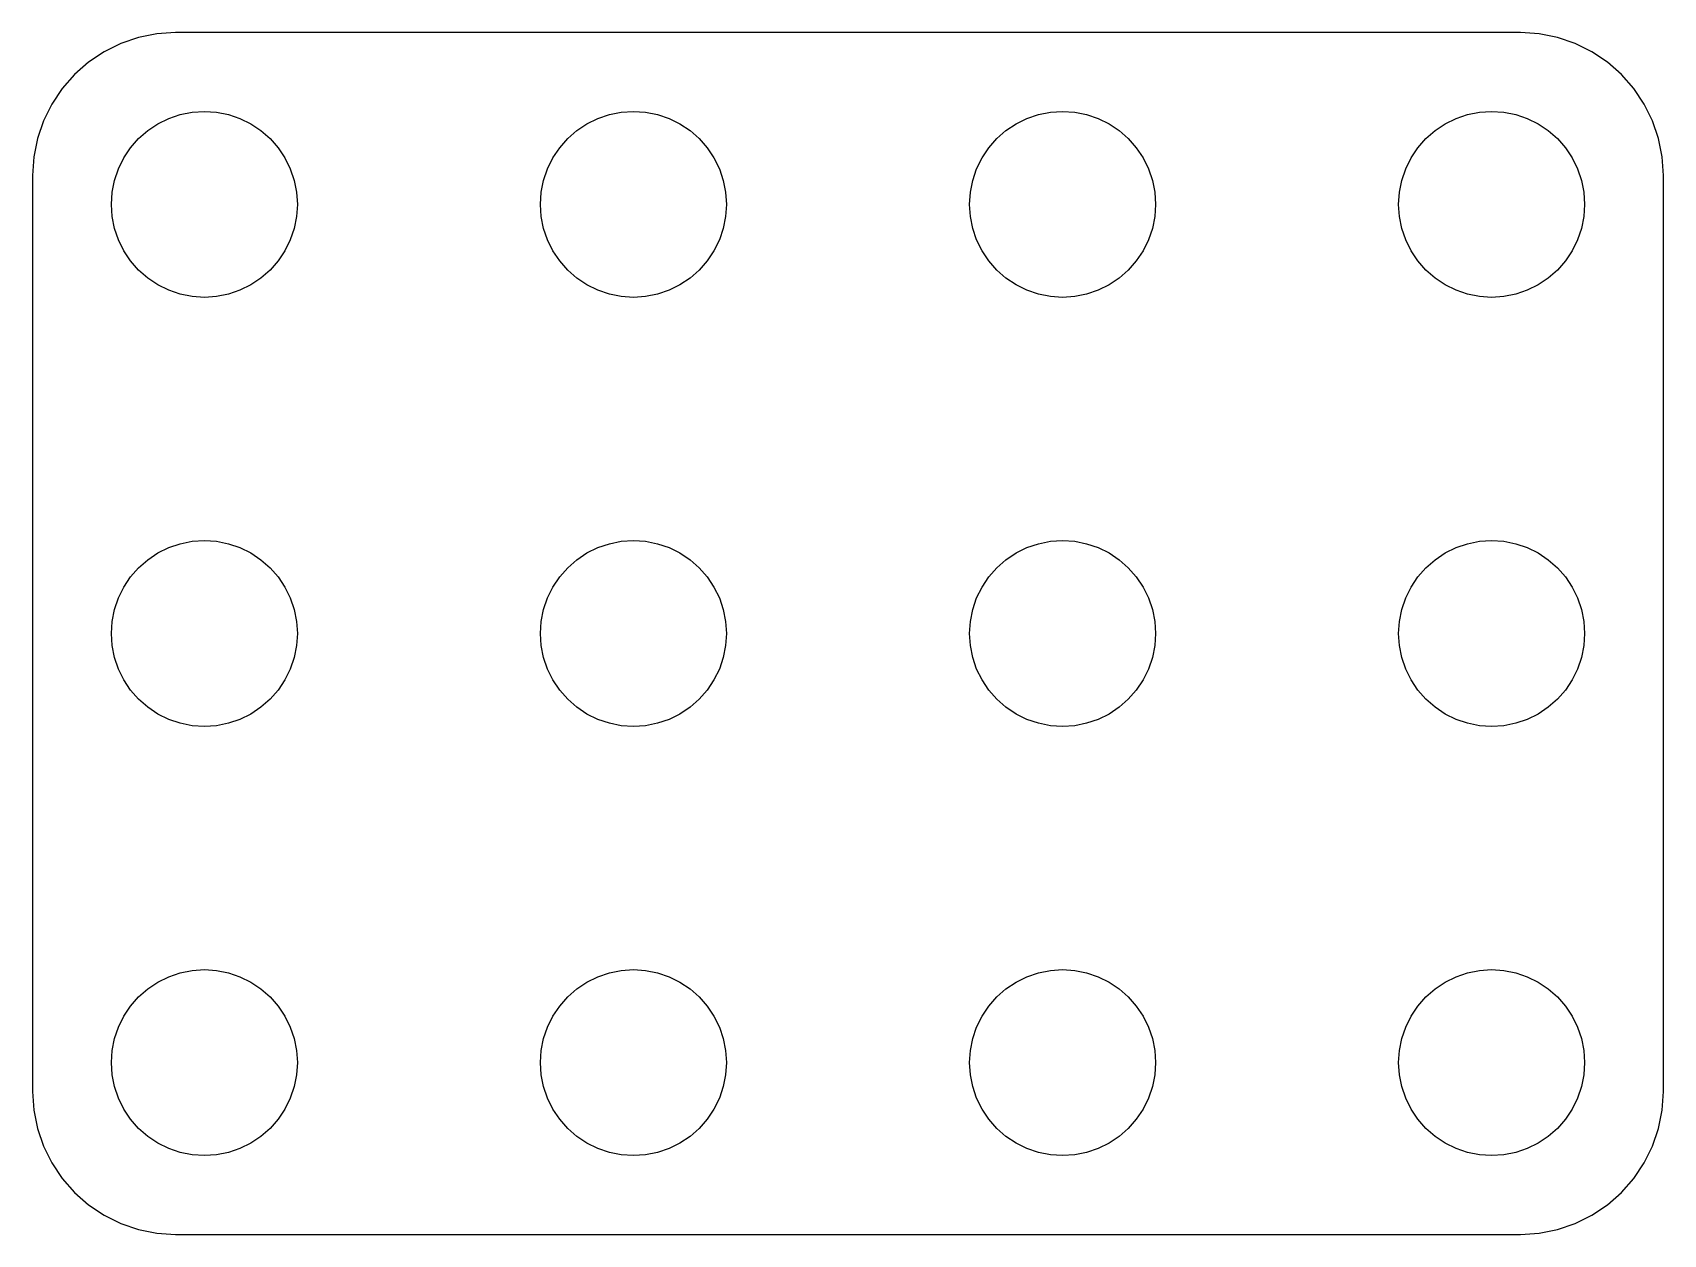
# Model space of a CAD drawing. Header units: metres. Extents: x -28.5 to 28.5, y -21 to 21.
import ezdxf

# ---------------------------------------------------------------- set-up
doc = ezdxf.new("R2010")
doc.units = ezdxf.units.M

msp = doc.modelspace()

# ---------------------------------------------------------------- linework, layer by layer
for p, q in [((-25.4184, 20.6244), (-26.005, 20.3351)), ((-24.7991, 20.8346), (-25.4184, 20.6244)), ((-24.1576, 20.9622), (-24.7991, 20.8346)), ((-23.505, 21.005), (-24.1576, 20.9622)), ((23.505, 21.005), (-23.505, 21.005)), ((24.1576, 20.9622), (23.505, 21.005)), ((24.7991, 20.8346), (24.1576, 20.9622)), ((25.4184, 20.6244), (24.7991, 20.8346)), ((26.005, 20.3351), (25.4184, 20.6244)), ((-26.5488, 19.9718), (-27.0405, 19.5405)), ((-26.005, 20.3351), (-26.5488, 19.9718)), ((26.5488, 19.9718), (26.005, 20.3351)), ((27.0405, 19.5405), (26.5488, 19.9718)), ((-27.0405, 19.5405), (-27.4718, 19.0488)), ((27.4718, 19.0488), (27.0405, 19.5405)), ((-27.4718, 19.0488), (-27.8351, 18.505)), ((27.8351, 18.505), (27.4718, 19.0488)), ((-27.8351, 18.505), (-28.1244, 17.9184)), ((-22.9242, 18.2222), (-22.5, 18.25)), ((-22.5, 18.25), (-22.0758, 18.2222)), ((-7.92421, 18.2222), (-7.5, 18.25)), ((-7.5, 18.25), (-7.07578, 18.2222)), ((7.07578, 18.2222), (7.5, 18.25)), ((7.5, 18.25), (7.92421, 18.2222)), ((22.0758, 18.2222), (22.5, 18.25)), ((22.5, 18.25), (22.9242, 18.2222)), ((28.1244, 17.9184), (27.8351, 18.505)), ((-28.1244, 17.9184), (-28.3346, 17.2991)), ((-24.4785, 17.5784), (-24.125, 17.8146)), ((-24.125, 17.8146), (-23.7437, 18.0026)), ((-23.7437, 18.0026), (-23.3412, 18.1393)), ((-23.3412, 18.1393), (-22.9242, 18.2222)), ((-22.0758, 18.2222), (-21.6588, 18.1393)), ((-21.6588, 18.1393), (-21.2563, 18.0026)), ((-21.2563, 18.0026), (-20.875, 17.8146)), ((-20.875, 17.8146), (-20.5215, 17.5784)), ((-9.47847, 17.5784), (-9.125, 17.8146)), ((-9.125, 17.8146), (-8.74371, 18.0026)), ((-8.74371, 18.0026), (-8.34116, 18.1393)), ((-8.34116, 18.1393), (-7.92421, 18.2222)), ((-7.07578, 18.2222), (-6.65883, 18.1393)), ((-6.65883, 18.1393), (-6.25627, 18.0026)), ((-6.25627, 18.0026), (-5.875, 17.8146)), ((-5.875, 17.8146), (-5.52151, 17.5784)), ((5.52151, 17.5784), (5.875, 17.8146)), ((5.875, 17.8146), (6.25627, 18.0026)), ((6.25627, 18.0026), (6.65883, 18.1393)), ((6.65883, 18.1393), (7.07578, 18.2222)), ((7.92421, 18.2222), (8.34116, 18.1393)), ((8.34116, 18.1393), (8.74371, 18.0026)), ((8.74371, 18.0026), (9.125, 17.8146)), ((9.125, 17.8146), (9.47847, 17.5784)), ((20.5215, 17.5784), (20.875, 17.8146)), ((20.875, 17.8146), (21.2563, 18.0026)), ((21.2563, 18.0026), (21.6588, 18.1393)), ((21.6588, 18.1393), (22.0758, 18.2222)), ((22.9242, 18.2222), (23.3412, 18.1393)), ((23.3412, 18.1393), (23.7437, 18.0026)), ((23.7437, 18.0026), (24.125, 17.8146)), ((24.125, 17.8146), (24.4785, 17.5784)), ((28.3346, 17.2991), (28.1244, 17.9184)), ((-28.3346, 17.2991), (-28.4622, 16.6576)), ((-25.0784, 16.9785), (-24.7981, 17.2981)), ((-24.7981, 17.2981), (-24.4785, 17.5784)), ((-20.5215, 17.5784), (-20.2019, 17.2981)), ((-20.2019, 17.2981), (-19.9216, 16.9785)), ((-10.0784, 16.9785), (-9.7981, 17.2981)), ((-9.7981, 17.2981), (-9.47847, 17.5784)), ((-5.52151, 17.5784), (-5.20189, 17.2981)), ((-5.20189, 17.2981), (-4.9216, 16.9785)), ((4.9216, 16.9785), (5.20189, 17.2981)), ((5.20189, 17.2981), (5.52151, 17.5784)), ((9.47847, 17.5784), (9.7981, 17.2981)), ((9.7981, 17.2981), (10.0784, 16.9785)), ((19.9216, 16.9785), (20.2019, 17.2981)), ((20.2019, 17.2981), (20.5215, 17.5784)), ((24.4785, 17.5784), (24.7981, 17.2981)), ((24.7981, 17.2981), (25.0784, 16.9785)), ((28.4622, 16.6576), (28.3346, 17.2991)), ((-28.4622, 16.6576), (-28.505, 16.005)), ((-25.5026, 16.2437), (-25.3146, 16.625)), ((-25.3146, 16.625), (-25.0784, 16.9785)), ((-19.9216, 16.9785), (-19.6854, 16.625)), ((-19.6854, 16.625), (-19.4974, 16.2437)), ((-10.5026, 16.2437), (-10.3146, 16.625)), ((-10.3146, 16.625), (-10.0784, 16.9785)), ((-4.9216, 16.9785), (-4.68541, 16.625)), ((-4.68541, 16.625), (-4.49739, 16.2437)), ((4.49739, 16.2437), (4.68541, 16.625)), ((4.68541, 16.625), (4.9216, 16.9785)), ((10.0784, 16.9785), (10.3146, 16.625)), ((10.3146, 16.625), (10.5026, 16.2437)), ((19.4974, 16.2437), (19.6854, 16.625)), ((19.6854, 16.625), (19.9216, 16.9785)), ((25.0784, 16.9785), (25.3146, 16.625)), ((25.3146, 16.625), (25.5026, 16.2437)), ((28.505, 16.005), (28.4622, 16.6576)), ((-28.505, 16.005), (-28.505, -16.005)), ((-25.6393, 15.8412), (-25.5026, 16.2437)), ((-19.4974, 16.2437), (-19.3607, 15.8412)), ((-10.6393, 15.8412), (-10.5026, 16.2437)), ((-4.49739, 16.2437), (-4.36073, 15.8412)), ((4.36073, 15.8412), (4.49739, 16.2437)), ((10.5026, 16.2437), (10.6393, 15.8412)), ((19.3607, 15.8412), (19.4974, 16.2437)), ((25.5026, 16.2437), (25.6393, 15.8412)), ((28.505, -16.005), (28.505, 16.005)), ((-25.75, 15), (-25.7222, 15.4242)), ((-25.7222, 15.4242), (-25.6393, 15.8412)), ((-19.3607, 15.8412), (-19.2778, 15.4242)), ((-19.2778, 15.4242), (-19.25, 15)), ((-10.75, 15), (-10.7222, 15.4242)), ((-10.7222, 15.4242), (-10.6393, 15.8412)), ((-4.36073, 15.8412), (-4.2778, 15.4242)), ((-4.2778, 15.4242), (-4.25, 15)), ((4.25, 15), (4.2778, 15.4242)), ((4.2778, 15.4242), (4.36073, 15.8412)), ((10.6393, 15.8412), (10.7222, 15.4242)), ((10.7222, 15.4242), (10.75, 15)), ((19.25, 15), (19.2778, 15.4242)), ((19.2778, 15.4242), (19.3607, 15.8412)), ((25.6393, 15.8412), (25.7222, 15.4242)), ((25.7222, 15.4242), (25.75, 15)), ((-25.7222, 14.5758), (-25.75, 15)), ((-19.25, 15), (-19.2778, 14.5758)), ((-10.7222, 14.5758), (-10.75, 15)), ((-4.25, 15), (-4.2778, 14.5758)), ((4.2778, 14.5758), (4.25, 15)), ((10.75, 15), (10.7222, 14.5758)), ((19.2778, 14.5758), (19.25, 15)), ((25.75, 15), (25.7222, 14.5758)), ((-25.6393, 14.1588), (-25.7222, 14.5758)), ((-19.2778, 14.5758), (-19.3607, 14.1588)), ((-10.6393, 14.1588), (-10.7222, 14.5758)), ((-4.2778, 14.5758), (-4.36073, 14.1588)), ((4.36073, 14.1588), (4.2778, 14.5758)), ((10.7222, 14.5758), (10.6393, 14.1588)), ((19.3607, 14.1588), (19.2778, 14.5758)), ((25.7222, 14.5758), (25.6393, 14.1588)), ((-25.5026, 13.7563), (-25.6393, 14.1588)), ((-25.3146, 13.375), (-25.5026, 13.7563)), ((-19.4974, 13.7563), (-19.6854, 13.375)), ((-19.3607, 14.1588), (-19.4974, 13.7563)), ((-10.5026, 13.7563), (-10.6393, 14.1588)), ((-10.3146, 13.375), (-10.5026, 13.7563)), ((-4.49739, 13.7563), (-4.68541, 13.375)), ((-4.36073, 14.1588), (-4.49739, 13.7563)), ((4.49739, 13.7563), (4.36073, 14.1588)), ((4.68541, 13.375), (4.49739, 13.7563)), ((10.5026, 13.7563), (10.3146, 13.375)), ((10.6393, 14.1588), (10.5026, 13.7563)), ((19.4974, 13.7563), (19.3607, 14.1588)), ((19.6854, 13.375), (19.4974, 13.7563)), ((25.5026, 13.7563), (25.3146, 13.375)), ((25.6393, 14.1588), (25.5026, 13.7563)), ((-25.0784, 13.0215), (-25.3146, 13.375)), ((-19.6854, 13.375), (-19.9216, 13.0215)), ((-10.0784, 13.0215), (-10.3146, 13.375)), ((-4.68541, 13.375), (-4.9216, 13.0215)), ((4.9216, 13.0215), (4.68541, 13.375)), ((10.3146, 13.375), (10.0784, 13.0215)), ((19.9216, 13.0215), (19.6854, 13.375)), ((25.3146, 13.375), (25.0784, 13.0215)), ((-24.7981, 12.7019), (-25.0784, 13.0215)), ((-24.4785, 12.4216), (-24.7981, 12.7019)), ((-20.2019, 12.7019), (-20.5215, 12.4216)), ((-19.9216, 13.0215), (-20.2019, 12.7019)), ((-9.7981, 12.7019), (-10.0784, 13.0215)), ((-9.47847, 12.4216), (-9.7981, 12.7019)), ((-5.20189, 12.7019), (-5.52151, 12.4216)), ((-4.9216, 13.0215), (-5.20189, 12.7019)), ((5.20189, 12.7019), (4.9216, 13.0215)), ((5.52151, 12.4216), (5.20189, 12.7019)), ((9.7981, 12.7019), (9.47847, 12.4216)), ((10.0784, 13.0215), (9.7981, 12.7019)), ((20.2019, 12.7019), (19.9216, 13.0215)), ((20.5215, 12.4216), (20.2019, 12.7019)), ((24.7981, 12.7019), (24.4785, 12.4216)), ((25.0784, 13.0215), (24.7981, 12.7019)), ((-24.125, 12.1854), (-24.4785, 12.4216)), ((-23.7437, 11.9974), (-24.125, 12.1854)), ((-23.3412, 11.8607), (-23.7437, 11.9974)), ((-21.2563, 11.9974), (-21.6588, 11.8607)), ((-20.875, 12.1854), (-21.2563, 11.9974)), ((-20.5215, 12.4216), (-20.875, 12.1854)), ((-9.125, 12.1854), (-9.47847, 12.4216)), ((-8.74371, 11.9974), (-9.125, 12.1854)), ((-8.34116, 11.8607), (-8.74371, 11.9974)), ((-6.25627, 11.9974), (-6.65883, 11.8607)), ((-5.875, 12.1854), (-6.25627, 11.9974)), ((-5.52151, 12.4216), (-5.875, 12.1854)), ((5.875, 12.1854), (5.52151, 12.4216)), ((6.25627, 11.9974), (5.875, 12.1854)), ((6.65883, 11.8607), (6.25627, 11.9974)), ((8.74371, 11.9974), (8.34116, 11.8607)), ((9.125, 12.1854), (8.74371, 11.9974)), ((9.47847, 12.4216), (9.125, 12.1854)), ((20.875, 12.1854), (20.5215, 12.4216)), ((21.2563, 11.9974), (20.875, 12.1854)), ((21.6588, 11.8607), (21.2563, 11.9974)), ((23.7437, 11.9974), (23.3412, 11.8607)), ((24.125, 12.1854), (23.7437, 11.9974)), ((24.4785, 12.4216), (24.125, 12.1854)), ((-22.9242, 11.7778), (-23.3412, 11.8607)), ((-22.5, 11.75), (-22.9242, 11.7778)), ((-22.0758, 11.7778), (-22.5, 11.75)), ((-21.6588, 11.8607), (-22.0758, 11.7778)), ((-7.92421, 11.7778), (-8.34116, 11.8607)), ((-7.5, 11.75), (-7.92421, 11.7778)), ((-7.07578, 11.7778), (-7.5, 11.75)), ((-6.65883, 11.8607), (-7.07578, 11.7778)), ((7.07578, 11.7778), (6.65883, 11.8607)), ((7.5, 11.75), (7.07578, 11.7778)), ((7.92421, 11.7778), (7.5, 11.75)), ((8.34116, 11.8607), (7.92421, 11.7778)), ((22.0758, 11.7778), (21.6588, 11.8607)), ((22.5, 11.75), (22.0758, 11.7778)), ((22.9242, 11.7778), (22.5, 11.75)), ((23.3412, 11.8607), (22.9242, 11.7778)), ((-24.125, 2.81458), (-23.7437, 3.00259)), ((-23.7437, 3.00259), (-23.3412, 3.13925)), ((-23.3412, 3.13925), (-22.9242, 3.22218)), ((-22.9242, 3.22218), (-22.5, 3.25)), ((-22.5, 3.25), (-22.0758, 3.22218)), ((-22.0758, 3.22218), (-21.6588, 3.13925)), ((-21.6588, 3.13925), (-21.2563, 3.00259)), ((-21.2563, 3.00259), (-20.875, 2.81458)), ((-9.125, 2.81458), (-8.74371, 3.00259)), ((-8.74371, 3.00259), (-8.34116, 3.13925)), ((-8.34116, 3.13925), (-7.92421, 3.22218)), ((-7.92421, 3.22218), (-7.5, 3.25)), ((-7.5, 3.25), (-7.07578, 3.22218)), ((-7.07578, 3.22218), (-6.65883, 3.13925)), ((-6.65883, 3.13925), (-6.25627, 3.00259)), ((-6.25627, 3.00259), (-5.875, 2.81458)), ((5.875, 2.81458), (6.25627, 3.00259)), ((6.25627, 3.00259), (6.65883, 3.13925)), ((6.65883, 3.13925), (7.07578, 3.22218)), ((7.07578, 3.22218), (7.5, 3.25)), ((7.5, 3.25), (7.92421, 3.22218)), ((7.92421, 3.22218), (8.34116, 3.13925)), ((8.34116, 3.13925), (8.74371, 3.00259)), ((8.74371, 3.00259), (9.125, 2.81458)), ((20.875, 2.81458), (21.2563, 3.00259)), ((21.2563, 3.00259), (21.6588, 3.13925)), ((21.6588, 3.13925), (22.0758, 3.22218)), ((22.0758, 3.22218), (22.5, 3.25)), ((22.5, 3.25), (22.9242, 3.22218)), ((22.9242, 3.22218), (23.3412, 3.13925)), ((23.3412, 3.13925), (23.7437, 3.00259)), ((23.7437, 3.00259), (24.125, 2.81458)), ((-25.0784, 1.97847), (-24.7981, 2.2981)), ((-24.7981, 2.2981), (-24.4785, 2.57838)), ((-24.4785, 2.57838), (-24.125, 2.81458)), ((-20.875, 2.81458), (-20.5215, 2.57838)), ((-20.5215, 2.57838), (-20.2019, 2.2981)), ((-20.2019, 2.2981), (-19.9216, 1.97847)), ((-10.0784, 1.97847), (-9.7981, 2.2981)), ((-9.7981, 2.2981), (-9.47847, 2.57838)), ((-9.47847, 2.57838), (-9.125, 2.81458)), ((-5.875, 2.81458), (-5.52151, 2.57838)), ((-5.52151, 2.57838), (-5.20189, 2.2981)), ((-5.20189, 2.2981), (-4.9216, 1.97847)), ((4.9216, 1.97847), (5.20189, 2.2981)), ((5.20189, 2.2981), (5.52151, 2.57838)), ((5.52151, 2.57838), (5.875, 2.81458)), ((9.125, 2.81458), (9.47847, 2.57838)), ((9.47847, 2.57838), (9.7981, 2.2981)), ((9.7981, 2.2981), (10.0784, 1.97847)), ((19.9216, 1.97847), (20.2019, 2.2981)), ((20.2019, 2.2981), (20.5215, 2.57838)), ((20.5215, 2.57838), (20.875, 2.81458)), ((24.125, 2.81458), (24.4785, 2.57838)), ((24.4785, 2.57838), (24.7981, 2.2981)), ((24.7981, 2.2981), (25.0784, 1.97847)), ((-25.3146, 1.625), (-25.0784, 1.97847)), ((-19.9216, 1.97847), (-19.6854, 1.625)), ((-10.3146, 1.625), (-10.0784, 1.97847)), ((-4.9216, 1.97847), (-4.68541, 1.625)), ((4.68541, 1.625), (4.9216, 1.97847)), ((10.0784, 1.97847), (10.3146, 1.625)), ((19.6854, 1.625), (19.9216, 1.97847)), ((25.0784, 1.97847), (25.3146, 1.625)), ((-25.6393, 0.84116), (-25.5026, 1.24371)), ((-25.5026, 1.24371), (-25.3146, 1.625)), ((-19.6854, 1.625), (-19.4974, 1.24371)), ((-19.4974, 1.24371), (-19.3607, 0.84116)), ((-10.6393, 0.84116), (-10.5026, 1.24371)), ((-10.5026, 1.24371), (-10.3146, 1.625)), ((-4.68541, 1.625), (-4.49739, 1.24371)), ((-4.49739, 1.24371), (-4.36073, 0.84116)), ((4.36073, 0.84116), (4.49739, 1.24371)), ((4.49739, 1.24371), (4.68541, 1.625)), ((10.3146, 1.625), (10.5026, 1.24371)), ((10.5026, 1.24371), (10.6393, 0.84116)), ((19.3607, 0.84116), (19.4974, 1.24371)), ((19.4974, 1.24371), (19.6854, 1.625)), ((25.3146, 1.625), (25.5026, 1.24371)), ((25.5026, 1.24371), (25.6393, 0.84116)), ((-25.7222, 0.42421), (-25.6393, 0.84116)), ((-19.3607, 0.84116), (-19.2778, 0.42421)), ((-10.7222, 0.42421), (-10.6393, 0.84116)), ((-4.36073, 0.84116), (-4.2778, 0.42421)), ((4.2778, 0.42421), (4.36073, 0.84116)), ((10.6393, 0.84116), (10.7222, 0.42421)), ((19.2778, 0.42421), (19.3607, 0.84116)), ((25.6393, 0.84116), (25.7222, 0.42421)), ((-25.75, 0), (-25.7222, 0.42421)), ((-25.7222, -0.42421), (-25.75, 0)), ((-19.2778, 0.42421), (-19.25, 0)), ((-19.25, 0), (-19.2778, -0.42421)), ((-10.75, 0), (-10.7222, 0.42421)), ((-10.7222, -0.42421), (-10.75, 0)), ((-4.2778, 0.42421), (-4.25, 0)), ((-4.25, 0), (-4.2778, -0.42421)), ((4.25, 0), (4.2778, 0.42421)), ((4.2778, -0.42421), (4.25, 0)), ((10.7222, 0.42421), (10.75, 0)), ((10.75, 0), (10.7222, -0.42421)), ((19.25, 0), (19.2778, 0.42421)), ((19.2778, -0.42421), (19.25, 0)), ((25.7222, 0.42421), (25.75, 0)), ((25.75, 0), (25.7222, -0.42421)), ((-25.6393, -0.84116), (-25.7222, -0.42421)), ((-19.2778, -0.42421), (-19.3607, -0.84116)), ((-10.6393, -0.84116), (-10.7222, -0.42421)), ((-4.2778, -0.42421), (-4.36073, -0.84116)), ((4.36073, -0.84116), (4.2778, -0.42421)), ((10.7222, -0.42421), (10.6393, -0.84116)), ((19.3607, -0.84116), (19.2778, -0.42421)), ((25.7222, -0.42421), (25.6393, -0.84116)), ((-25.5026, -1.24371), (-25.6393, -0.84116)), ((-19.3607, -0.84116), (-19.4974, -1.24371)), ((-10.5026, -1.24371), (-10.6393, -0.84116)), ((-4.36073, -0.84116), (-4.49739, -1.24371)), ((4.49739, -1.24371), (4.36073, -0.84116)), ((10.6393, -0.84116), (10.5026, -1.24371)), ((19.4974, -1.24371), (19.3607, -0.84116)), ((25.6393, -0.84116), (25.5026, -1.24371)), ((-25.3146, -1.625), (-25.5026, -1.24371)), ((-25.0784, -1.97847), (-25.3146, -1.625)), ((-19.6854, -1.625), (-19.9216, -1.97847)), ((-19.4974, -1.24371), (-19.6854, -1.625)), ((-10.3146, -1.625), (-10.5026, -1.24371)), ((-10.0784, -1.97847), (-10.3146, -1.625)), ((-4.68541, -1.625), (-4.9216, -1.97847)), ((-4.49739, -1.24371), (-4.68541, -1.625)), ((4.68541, -1.625), (4.49739, -1.24371)), ((4.9216, -1.97847), (4.68541, -1.625)), ((10.3146, -1.625), (10.0784, -1.97847)), ((10.5026, -1.24371), (10.3146, -1.625)), ((19.6854, -1.625), (19.4974, -1.24371)), ((19.9216, -1.97847), (19.6854, -1.625)), ((25.3146, -1.625), (25.0784, -1.97847)), ((25.5026, -1.24371), (25.3146, -1.625)), ((-24.7981, -2.2981), (-25.0784, -1.97847)), ((-19.9216, -1.97847), (-20.2019, -2.2981)), ((-9.7981, -2.2981), (-10.0784, -1.97847)), ((-4.9216, -1.97847), (-5.20189, -2.2981)), ((5.20189, -2.2981), (4.9216, -1.97847)), ((10.0784, -1.97847), (9.7981, -2.2981)), ((20.2019, -2.2981), (19.9216, -1.97847)), ((25.0784, -1.97847), (24.7981, -2.2981)), ((-24.4785, -2.57838), (-24.7981, -2.2981)), ((-24.125, -2.81458), (-24.4785, -2.57838)), ((-23.7437, -3.00259), (-24.125, -2.81458)), ((-20.875, -2.81458), (-21.2563, -3.00259)), ((-20.5215, -2.57838), (-20.875, -2.81458)), ((-20.2019, -2.2981), (-20.5215, -2.57838)), ((-9.47847, -2.57838), (-9.7981, -2.2981)), ((-9.125, -2.81458), (-9.47847, -2.57838)), ((-8.74371, -3.00259), (-9.125, -2.81458)), ((-5.875, -2.81458), (-6.25627, -3.00259)), ((-5.52151, -2.57838), (-5.875, -2.81458)), ((-5.20189, -2.2981), (-5.52151, -2.57838)), ((5.52151, -2.57838), (5.20189, -2.2981)), ((5.875, -2.81458), (5.52151, -2.57838)), ((6.25627, -3.00259), (5.875, -2.81458)), ((9.125, -2.81458), (8.74371, -3.00259)), ((9.47847, -2.57838), (9.125, -2.81458)), ((9.7981, -2.2981), (9.47847, -2.57838)), ((20.5215, -2.57838), (20.2019, -2.2981)), ((20.875, -2.81458), (20.5215, -2.57838)), ((21.2563, -3.00259), (20.875, -2.81458)), ((24.125, -2.81458), (23.7437, -3.00259)), ((24.4785, -2.57838), (24.125, -2.81458)), ((24.7981, -2.2981), (24.4785, -2.57838)), ((-23.3412, -3.13925), (-23.7437, -3.00259)), ((-22.9242, -3.22218), (-23.3412, -3.13925)), ((-22.5, -3.25), (-22.9242, -3.22218)), ((-22.0758, -3.22218), (-22.5, -3.25)), ((-21.6588, -3.13925), (-22.0758, -3.22218)), ((-21.2563, -3.00259), (-21.6588, -3.13925)), ((-8.34116, -3.13925), (-8.74371, -3.00259)), ((-7.92421, -3.22218), (-8.34116, -3.13925)), ((-7.5, -3.25), (-7.92421, -3.22218)), ((-7.07578, -3.22218), (-7.5, -3.25)), ((-6.65883, -3.13925), (-7.07578, -3.22218)), ((-6.25627, -3.00259), (-6.65883, -3.13925)), ((6.65883, -3.13925), (6.25627, -3.00259)), ((7.07578, -3.22218), (6.65883, -3.13925)), ((7.5, -3.25), (7.07578, -3.22218)), ((7.92421, -3.22218), (7.5, -3.25)), ((8.34116, -3.13925), (7.92421, -3.22218)), ((8.74371, -3.00259), (8.34116, -3.13925)), ((21.6588, -3.13925), (21.2563, -3.00259)), ((22.0758, -3.22218), (21.6588, -3.13925)), ((22.5, -3.25), (22.0758, -3.22218)), ((22.9242, -3.22218), (22.5, -3.25)), ((23.3412, -3.13925), (22.9242, -3.22218)), ((23.7437, -3.00259), (23.3412, -3.13925)), ((-23.7437, -11.9974), (-23.3412, -11.8607)), ((-23.3412, -11.8607), (-22.9242, -11.7778)), ((-22.9242, -11.7778), (-22.5, -11.75)), ((-22.5, -11.75), (-22.0758, -11.7778)), ((-22.0758, -11.7778), (-21.6588, -11.8607)), ((-21.6588, -11.8607), (-21.2563, -11.9974)), ((-8.74371, -11.9974), (-8.34116, -11.8607)), ((-8.34116, -11.8607), (-7.92421, -11.7778)), ((-7.92421, -11.7778), (-7.5, -11.75)), ((-7.5, -11.75), (-7.07578, -11.7778)), ((-7.07578, -11.7778), (-6.65883, -11.8607)), ((-6.65883, -11.8607), (-6.25627, -11.9974)), ((6.25627, -11.9974), (6.65883, -11.8607)), ((6.65883, -11.8607), (7.07578, -11.7778)), ((7.07578, -11.7778), (7.5, -11.75)), ((7.5, -11.75), (7.92421, -11.7778)), ((7.92421, -11.7778), (8.34116, -11.8607)), ((8.34116, -11.8607), (8.74371, -11.9974)), ((21.2563, -11.9974), (21.6588, -11.8607)), ((21.6588, -11.8607), (22.0758, -11.7778)), ((22.0758, -11.7778), (22.5, -11.75)), ((22.5, -11.75), (22.9242, -11.7778)), ((22.9242, -11.7778), (23.3412, -11.8607)), ((23.3412, -11.8607), (23.7437, -11.9974)), ((-24.7981, -12.7019), (-24.4785, -12.4216)), ((-24.4785, -12.4216), (-24.125, -12.1854)), ((-24.125, -12.1854), (-23.7437, -11.9974)), ((-21.2563, -11.9974), (-20.875, -12.1854)), ((-20.875, -12.1854), (-20.5215, -12.4216)), ((-20.5215, -12.4216), (-20.2019, -12.7019)), ((-9.7981, -12.7019), (-9.47847, -12.4216)), ((-9.47847, -12.4216), (-9.125, -12.1854)), ((-9.125, -12.1854), (-8.74371, -11.9974)), ((-6.25627, -11.9974), (-5.875, -12.1854)), ((-5.875, -12.1854), (-5.52151, -12.4216)), ((-5.52151, -12.4216), (-5.20189, -12.7019)), ((5.20189, -12.7019), (5.52151, -12.4216)), ((5.52151, -12.4216), (5.875, -12.1854)), ((5.875, -12.1854), (6.25627, -11.9974)), ((8.74371, -11.9974), (9.125, -12.1854)), ((9.125, -12.1854), (9.47847, -12.4216)), ((9.47847, -12.4216), (9.7981, -12.7019)), ((20.2019, -12.7019), (20.5215, -12.4216)), ((20.5215, -12.4216), (20.875, -12.1854)), ((20.875, -12.1854), (21.2563, -11.9974)), ((23.7437, -11.9974), (24.125, -12.1854)), ((24.125, -12.1854), (24.4785, -12.4216)), ((24.4785, -12.4216), (24.7981, -12.7019)), ((-25.3146, -13.375), (-25.0784, -13.0215)), ((-25.0784, -13.0215), (-24.7981, -12.7019)), ((-20.2019, -12.7019), (-19.9216, -13.0215)), ((-19.9216, -13.0215), (-19.6854, -13.375)), ((-10.3146, -13.375), (-10.0784, -13.0215)), ((-10.0784, -13.0215), (-9.7981, -12.7019)), ((-5.20189, -12.7019), (-4.9216, -13.0215)), ((-4.9216, -13.0215), (-4.68541, -13.375)), ((4.68541, -13.375), (4.9216, -13.0215)), ((4.9216, -13.0215), (5.20189, -12.7019)), ((9.7981, -12.7019), (10.0784, -13.0215)), ((10.0784, -13.0215), (10.3146, -13.375)), ((19.6854, -13.375), (19.9216, -13.0215)), ((19.9216, -13.0215), (20.2019, -12.7019)), ((24.7981, -12.7019), (25.0784, -13.0215)), ((25.0784, -13.0215), (25.3146, -13.375)), ((-25.5026, -13.7563), (-25.3146, -13.375)), ((-19.6854, -13.375), (-19.4974, -13.7563)), ((-10.5026, -13.7563), (-10.3146, -13.375)), ((-4.68541, -13.375), (-4.49739, -13.7563)), ((4.49739, -13.7563), (4.68541, -13.375)), ((10.3146, -13.375), (10.5026, -13.7563)), ((19.4974, -13.7563), (19.6854, -13.375)), ((25.3146, -13.375), (25.5026, -13.7563)), ((-25.7222, -14.5758), (-25.6393, -14.1588)), ((-25.6393, -14.1588), (-25.5026, -13.7563)), ((-19.4974, -13.7563), (-19.3607, -14.1588)), ((-19.3607, -14.1588), (-19.2778, -14.5758)), ((-10.7222, -14.5758), (-10.6393, -14.1588)), ((-10.6393, -14.1588), (-10.5026, -13.7563)), ((-4.49739, -13.7563), (-4.36073, -14.1588)), ((-4.36073, -14.1588), (-4.2778, -14.5758)), ((4.2778, -14.5758), (4.36073, -14.1588)), ((4.36073, -14.1588), (4.49739, -13.7563)), ((10.5026, -13.7563), (10.6393, -14.1588)), ((10.6393, -14.1588), (10.7222, -14.5758)), ((19.2778, -14.5758), (19.3607, -14.1588)), ((19.3607, -14.1588), (19.4974, -13.7563)), ((25.5026, -13.7563), (25.6393, -14.1588)), ((25.6393, -14.1588), (25.7222, -14.5758)), ((-25.75, -15), (-25.7222, -14.5758)), ((-19.2778, -14.5758), (-19.25, -15)), ((-10.75, -15), (-10.7222, -14.5758)), ((-4.2778, -14.5758), (-4.25, -15)), ((4.25, -15), (4.2778, -14.5758)), ((10.7222, -14.5758), (10.75, -15)), ((19.25, -15), (19.2778, -14.5758)), ((25.7222, -14.5758), (25.75, -15)), ((-25.7222, -15.4242), (-25.75, -15)), ((-19.25, -15), (-19.2778, -15.4242)), ((-10.7222, -15.4242), (-10.75, -15)), ((-4.25, -15), (-4.2778, -15.4242)), ((4.2778, -15.4242), (4.25, -15)), ((10.75, -15), (10.7222, -15.4242)), ((19.2778, -15.4242), (19.25, -15)), ((25.75, -15), (25.7222, -15.4242)), ((-25.6393, -15.8412), (-25.7222, -15.4242)), ((-25.5026, -16.2437), (-25.6393, -15.8412)), ((-19.3607, -15.8412), (-19.4974, -16.2437)), ((-19.2778, -15.4242), (-19.3607, -15.8412)), ((-10.6393, -15.8412), (-10.7222, -15.4242)), ((-10.5026, -16.2437), (-10.6393, -15.8412)), ((-4.36073, -15.8412), (-4.49739, -16.2437)), ((-4.2778, -15.4242), (-4.36073, -15.8412)), ((4.36073, -15.8412), (4.2778, -15.4242)), ((4.49739, -16.2437), (4.36073, -15.8412)), ((10.6393, -15.8412), (10.5026, -16.2437)), ((10.7222, -15.4242), (10.6393, -15.8412)), ((19.3607, -15.8412), (19.2778, -15.4242)), ((19.4974, -16.2437), (19.3607, -15.8412)), ((25.6393, -15.8412), (25.5026, -16.2437)), ((25.7222, -15.4242), (25.6393, -15.8412)), ((-28.505, -16.005), (-28.4622, -16.6576)), ((-25.3146, -16.625), (-25.5026, -16.2437)), ((-19.4974, -16.2437), (-19.6854, -16.625)), ((-10.3146, -16.625), (-10.5026, -16.2437)), ((-4.49739, -16.2437), (-4.68541, -16.625)), ((4.68541, -16.625), (4.49739, -16.2437)), ((10.5026, -16.2437), (10.3146, -16.625)), ((19.6854, -16.625), (19.4974, -16.2437)), ((25.5026, -16.2437), (25.3146, -16.625)), ((28.4622, -16.6576), (28.505, -16.005)), ((-28.4622, -16.6576), (-28.3346, -17.2991)), ((-25.0784, -16.9785), (-25.3146, -16.625)), ((-24.7981, -17.2981), (-25.0784, -16.9785)), ((-19.9216, -16.9785), (-20.2019, -17.2981)), ((-19.6854, -16.625), (-19.9216, -16.9785)), ((-10.0784, -16.9785), (-10.3146, -16.625)), ((-9.7981, -17.2981), (-10.0784, -16.9785)), ((-4.9216, -16.9785), (-5.20189, -17.2981)), ((-4.68541, -16.625), (-4.9216, -16.9785)), ((4.9216, -16.9785), (4.68541, -16.625)), ((5.20189, -17.2981), (4.9216, -16.9785)), ((10.0784, -16.9785), (9.7981, -17.2981)), ((10.3146, -16.625), (10.0784, -16.9785)), ((19.9216, -16.9785), (19.6854, -16.625)), ((20.2019, -17.2981), (19.9216, -16.9785)), ((25.0784, -16.9785), (24.7981, -17.2981)), ((25.3146, -16.625), (25.0784, -16.9785)), ((28.3346, -17.2991), (28.4622, -16.6576)), ((-28.3346, -17.2991), (-28.1244, -17.9184)), ((-24.4785, -17.5784), (-24.7981, -17.2981)), ((-24.125, -17.8146), (-24.4785, -17.5784)), ((-20.5215, -17.5784), (-20.875, -17.8146)), ((-20.2019, -17.2981), (-20.5215, -17.5784)), ((-9.47847, -17.5784), (-9.7981, -17.2981)), ((-9.125, -17.8146), (-9.47847, -17.5784)), ((-5.52151, -17.5784), (-5.875, -17.8146)), ((-5.20189, -17.2981), (-5.52151, -17.5784)), ((5.52151, -17.5784), (5.20189, -17.2981)), ((5.875, -17.8146), (5.52151, -17.5784)), ((9.47847, -17.5784), (9.125, -17.8146)), ((9.7981, -17.2981), (9.47847, -17.5784)), ((20.5215, -17.5784), (20.2019, -17.2981)), ((20.875, -17.8146), (20.5215, -17.5784)), ((24.4785, -17.5784), (24.125, -17.8146)), ((24.7981, -17.2981), (24.4785, -17.5784)), ((28.1244, -17.9184), (28.3346, -17.2991)), ((-28.1244, -17.9184), (-27.8351, -18.505)), ((-23.7437, -18.0026), (-24.125, -17.8146)), ((-23.3412, -18.1393), (-23.7437, -18.0026)), ((-22.9242, -18.2222), (-23.3412, -18.1393)), ((-22.5, -18.25), (-22.9242, -18.2222)), ((-22.0758, -18.2222), (-22.5, -18.25)), ((-21.6588, -18.1393), (-22.0758, -18.2222)), ((-21.2563, -18.0026), (-21.6588, -18.1393)), ((-20.875, -17.8146), (-21.2563, -18.0026)), ((-8.74371, -18.0026), (-9.125, -17.8146)), ((-8.34116, -18.1393), (-8.74371, -18.0026)), ((-7.92421, -18.2222), (-8.34116, -18.1393)), ((-7.5, -18.25), (-7.92421, -18.2222)), ((-7.07578, -18.2222), (-7.5, -18.25)), ((-6.65883, -18.1393), (-7.07578, -18.2222)), ((-6.25627, -18.0026), (-6.65883, -18.1393)), ((-5.875, -17.8146), (-6.25627, -18.0026)), ((6.25627, -18.0026), (5.875, -17.8146)), ((6.65883, -18.1393), (6.25627, -18.0026)), ((7.07578, -18.2222), (6.65883, -18.1393)), ((7.5, -18.25), (7.07578, -18.2222)), ((7.92421, -18.2222), (7.5, -18.25)), ((8.34116, -18.1393), (7.92421, -18.2222)), ((8.74371, -18.0026), (8.34116, -18.1393)), ((9.125, -17.8146), (8.74371, -18.0026)), ((21.2563, -18.0026), (20.875, -17.8146)), ((21.6588, -18.1393), (21.2563, -18.0026)), ((22.0758, -18.2222), (21.6588, -18.1393)), ((22.5, -18.25), (22.0758, -18.2222)), ((22.9242, -18.2222), (22.5, -18.25)), ((23.3412, -18.1393), (22.9242, -18.2222)), ((23.7437, -18.0026), (23.3412, -18.1393)), ((24.125, -17.8146), (23.7437, -18.0026)), ((27.8351, -18.505), (28.1244, -17.9184)), ((-27.8351, -18.505), (-27.4718, -19.0488)), ((27.4718, -19.0488), (27.8351, -18.505)), ((-27.4718, -19.0488), (-27.0405, -19.5405)), ((27.0405, -19.5405), (27.4718, -19.0488)), ((-27.0405, -19.5405), (-26.5488, -19.9718)), ((26.5488, -19.9718), (27.0405, -19.5405)), ((-26.5488, -19.9718), (-26.005, -20.3351)), ((-26.005, -20.3351), (-25.4184, -20.6244)), ((25.4184, -20.6244), (26.005, -20.3351)), ((26.005, -20.3351), (26.5488, -19.9718)), ((-25.4184, -20.6244), (-24.7991, -20.8346)), ((-24.7991, -20.8346), (-24.1576, -20.9622)), ((-24.1576, -20.9622), (-23.505, -21.005)), ((-23.505, -21.005), (23.505, -21.005)), ((23.505, -21.005), (24.1576, -20.9622)), ((24.1576, -20.9622), (24.7991, -20.8346)), ((24.7991, -20.8346), (25.4184, -20.6244))]:
    msp.add_line(p, q)

doc.saveas('drawing.dxf')
